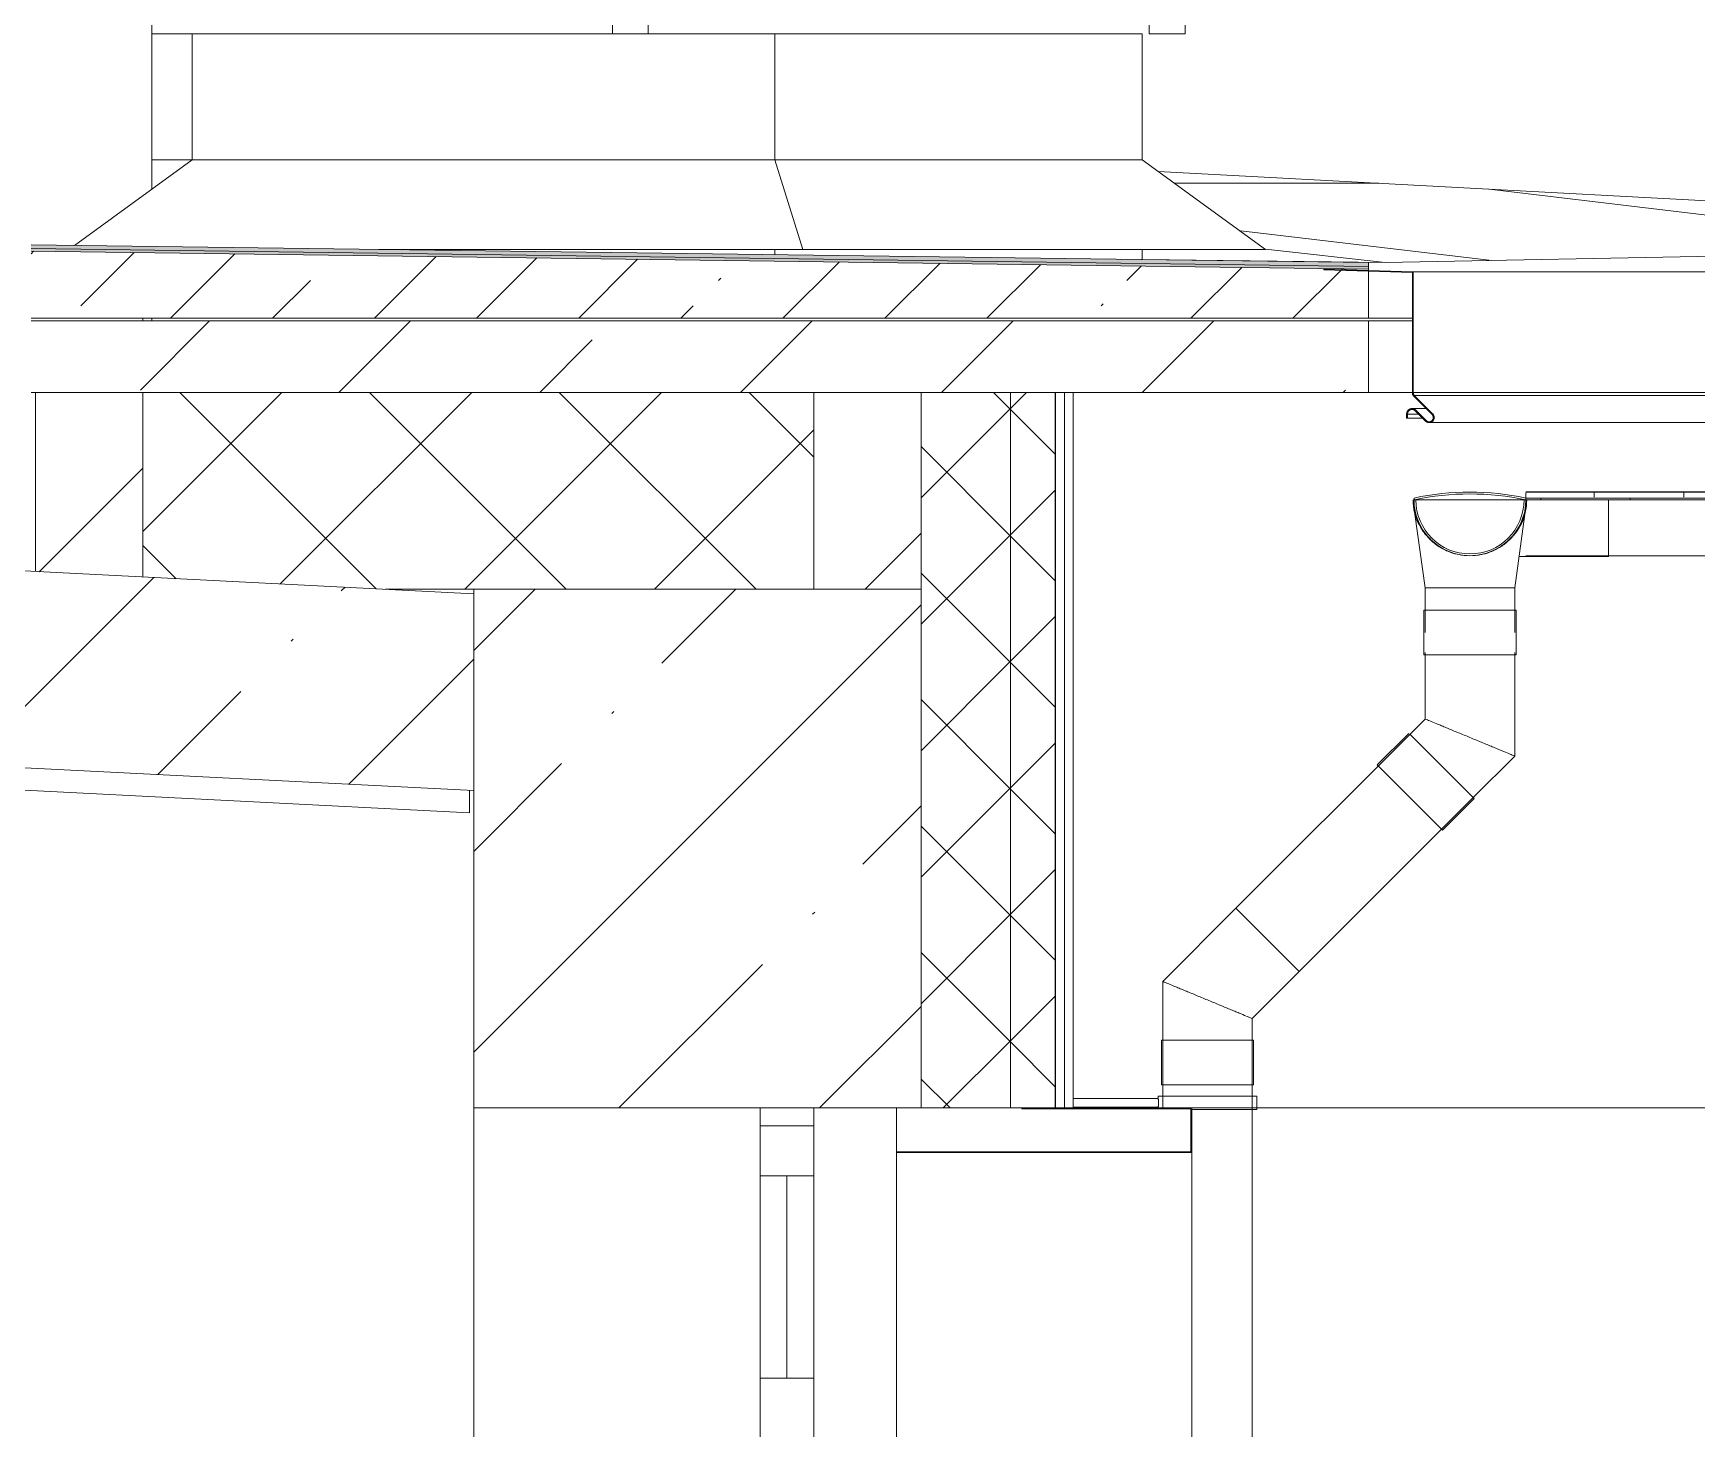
# Model space of a CAD drawing. Header units: millimetres. Extents: x -515342 to 330399, y -224905 to 507333.
# Drawn here: x 257892 to 259752, y 100343 to 101903 of the extents above; entities that cross this region are included whole.
import ezdxf

# ---------------------------------------------------------------- set-up
doc = ezdxf.new("R2010")
doc.units = ezdxf.units.MM
doc.layers.get('0').update_dxf_attribs({"lineweight": 0})
for name, color, linetype, lineweight in [('_ Окна', 7, 'Continuous', 0), ('Витраж', 7, 'Continuous', 0), ('Крыша', 7, 'Continuous', 0), ('Крыша штриховка', 7, 'Continuous', 0), ('Обобщенные модели', 7, 'Continuous', 0), ('Ограждение', 7, 'Continuous', 0), ('Окна', 7, 'Continuous', 0), ('Отметки', 7, 'Continuous', 0), ('Перекрытие', 7, 'Continuous', 0), ('Стены', 7, 'Continuous', 0), ('Стены внутренние', 7, 'Continuous', 0), ('Стены наружные', 7, 'Continuous', 0), ('Стены несущие', 7, 'Continuous', 0), ('Стены отделка', 7, 'Continuous', 0), ('Стены перегородки', 7, 'Continuous', 0), ('Стены штриховка', 7, 'Continuous', 0)]:
    doc.layers.add(name, color=color, linetype=linetype, lineweight=lineweight)
pattern_1 = [(45, (-6322.59, 7579.1), (-70.7107, 70.7107), []), (135, (-6322.59, 7579.1), (-70.7107, -70.7107), [])]
pattern_2 = [(45, (255037.12, 95610.5), (-224.506, 224.506), []), (45, (255261.63, 95610.5), (-224.506, 224.506), [396.875, -79.375, 3.353, -76.022])]
pattern_3 = [(45, (255037.12, 95610.5), (-235.732, 235.732), []), (45, (255194.28, 95610.5), (-235.732, 235.732), [])]

# ---------------------------------------------------------------- blocks, each defined once
blk = doc.blocks.new('Окно_ПВХ_3Створки_1Фрамуга-верх - АР_Окно_ОП_1820_h_х2370_3ст2фр-в E30-10240666-О_АР_П_Разрез 2-2')
at = {"layer": '_ Окна'}
for p, q in [((-2655, 5944), (-2655, 6020)), ((-2655, 6020), (-2595, 6020)), ((-2595, 6020), (-2595, 5944)), ((-2595, 6000), (-2655, 6000)), ((-2595, 5944), (-2655, 5944)), ((-2625, 5944), (-2625, 5718)), ((-2655, 5718), (-2655, 5642)), ((-2595, 5718), (-2655, 5718)), ((-2595, 5642), (-2595, 5718)), ((-2655, 5642), (-2595, 5642)), ((-2625, 5642), (-2625, 4236)), ((-2655, 4160), (-2655, 4236)), ((-2655, 4236), (-2595, 4236)), ((-2595, 4236), (-2595, 4160)), ((-2595, 4180), (-2655, 4180)), ((-2595, 4160), (-2655, 4160))]:
    blk.add_line(p, q, dxfattribs=at)
at = {"layer": 'Окна', "color": 253, "true_color": 0xaaaaaa}
for p, q in [((-2655, 5944), (-2655, 6020)), ((-2655, 6020), (-2595, 6020)), ((-2595, 6020), (-2595, 5944)), ((-2655, 5718), (-2655, 5944)), ((-2595, 5944), (-2595, 5718)), ((-2655, 5642), (-2655, 5718)), ((-2595, 5718), (-2595, 5642)), ((-2655, 5642), (-2655, 4236)), ((-2595, 4236), (-2595, 5642)), ((-2655, 4160), (-2655, 4236)), ((-2595, 4236), (-2595, 4160)), ((-2595, 4160), (-2655, 4160))]:
    blk.add_line(p, q, dxfattribs=at)
blk = doc.blocks.new('Прямоугольный импост - АР_Откос_Металлический_50х330 Коричневый Правый-9899917-О_АР_П_Разрез 2-2')
at = {"layer": 'Витраж', "lineweight": 18}
for p, q in [((-2264.9, 6020), (-2454.9, 6020)), ((-2454.9, 6020), (-2454.9, 6019)), ((-2454.9, 6019), (-2265.9, 6019)), ((-2265.9, 6019), (-2265.9, 5971)), ((-2264.9, 5970), (-2264.9, 6020)), ((-2265.9, 5971), (-2594.9, 5971)), ((-2594.9, 5971), (-2594.9, 5970)), ((-2594.9, 5970), (-2264.9, 5970))]:
    blk.add_line(p, q, dxfattribs=at)
blk = doc.blocks.new('Прямоугольный импост - АР_Откос_Металлический_50х330 Коричневый Левый-9899768-О_АР_П_Разрез 2-2')
at = {"layer": 'Витраж'}
for p, q in [((-2594.9, 6020), (-2594.9, 5971)), ((-2594.9, 5970), (-2594.9, 4210)), ((-2264.9, 4210), (-2264.9, 5970)), ((-2594.9, 4209), (-2594.9, 4160))]:
    blk.add_line(p, q, dxfattribs=at)
blk = doc.blocks.new('ASVP_ОМ_Водосточный желоб - Желоб 125-9912621-О_АР_П_Разрез 2-2')
at = {"layer": 'Обобщенные модели', "lineweight": 18}
for p, q in [((-1922, 13350), (-1924, 13350)), ((-1799, 13350), (-1801, 13350))]:
    blk.add_line(p, q, dxfattribs=at)
for radius, end in [(62.5, 0), (60.5, 360)]:
    blk.add_arc((-1861.5, 13350), radius, 180, end, dxfattribs=at)
blk = doc.blocks.new('ASVP_ОМ_Водосточная воронка_Желоб - Водосточная воронка 125_100-9884792-О_АР_П_Разрез 2-2')
at = {"layer": 'Обобщенные модели'}
for p, q in [((-1923, 13334), (-1911.5, 13251.5)), ((-1800, 13334), (-1811.5, 13251.5)), ((-1911.5, 13251.5), (-1911.5, 13201.5)), ((-1911.5, 13251.5), (-1811.5, 13251.5)), ((-1811.5, 13201.5), (-1811.5, 13251.5)), ((-1913, 13226.5), (-1913, 13176.5)), ((-1913, 13226.5), (-1811.7, 13226.5)), ((-1811.3, 13226.5), (-1810, 13226.5)), ((-1810, 13176.5), (-1810, 13226.5)), ((-1811.7, 13176.5), (-1913, 13176.5)), ((-1810, 13176.5), (-1811.3, 13176.5))]:
    blk.add_line(p, q, dxfattribs=at)
for points, knots in [([(-1875.8, 13289.1), (-1879.3, 13289.9), (-1886.8, 13292.3), (-1895.5, 13297), (-1902.1, 13302), (-1906, 13305.4), (-1908.8, 13308.4), (-1910.8, 13310.7), (-1912.4, 13312.7), (-1913.4, 13314.1), (-1914, 13315), (-1914.5, 13315.6), (-1914.9, 13316.2), (-1915.4, 13317.1), (-1916.4, 13318.6), (-1917.7, 13320.9), (-1918.9, 13323.2), (-1919.6, 13324.7), (-1920, 13325.5), (-1920.2, 13326.1), (-1920.5, 13326.7), (-1920.8, 13327.4), (-1921.3, 13328.7), (-1921.9, 13330.4), (-1922.5, 13332.3), (-1922.9, 13333.4), (-1923, 13334)], [-0.4187142, -0.4187142, -0.4187142, -0.4187142, -0.3571429, -0.2857143, -0.25, -0.2142857, -0.1964286, -0.1785714, -0.1607143, -0.1517857, -0.1473214, -0.1428571, -0.1383929, -0.1339286, -0.125, -0.1071429, -0.0892857, -0.0803571, -0.0758929, -0.0714286, -0.0669643, -0.0625, -0.0535714, -0.0357143, -0.0178571, 0, 0, 0, 0]), ([(-1800, 13334), (-1800.1, 13333.4), (-1800.4, 13332.3), (-1801.1, 13330.4), (-1801.7, 13328.6), (-1802.2, 13327.3), (-1802.6, 13326.6), (-1802.8, 13326), (-1803.1, 13325.4), (-1803.4, 13324.6), (-1804.1, 13323.1), (-1805.3, 13320.8), (-1806.6, 13318.6), (-1807.6, 13317), (-1808.2, 13316.1), (-1808.6, 13315.5), (-1809, 13314.9), (-1809.6, 13314.1), (-1810.7, 13312.6), (-1812.2, 13310.6), (-1814.3, 13308.3), (-1817.1, 13305.3), (-1820.9, 13301.9), (-1827.6, 13297), (-1836.3, 13292.3), (-1843.7, 13289.9), (-1847.2, 13289.1)], [-1, -1, -1, -1, -0.9821429, -0.9642857, -0.9464286, -0.9375, -0.9330357, -0.9285714, -0.9241071, -0.9196429, -0.9107143, -0.8928571, -0.875, -0.8660714, -0.8616071, -0.8571429, -0.8526786, -0.8482143, -0.8392857, -0.8214286, -0.8035714, -0.7857143, -0.75, -0.7142857, -0.6428571, -0.5819779, -0.5819779, -0.5819779, -0.5819779]), ([(-1847.6, 13289.1), (-1848, 13289), (-1856.7, 13287.1), (-1865.8, 13287.1), (-1874.1, 13288.8)], [-0.5797766, -0.5797766, -0.5797766, -0.5797766, -0.5714286, -0.4285714, -0.4285714, -0.4285714, -0.4285714])]:
    blk.add_open_spline(points, degree=3, knots=knots, dxfattribs=at)
blk = doc.blocks.new('ASVP_ОМ_Водосточная труба_Колено 135 - Колено 135-9882107-О_АР_П_Разрез 2-2')
at = {"layer": 'Обобщенные модели'}
for p, q in [((-2123.1, 12893.3), (-2204.9, 12811.5)), ((-2123.1, 12893.3), (-2087.8, 12857.9)), ((-2087.8, 12857.9), (-2052.4, 12822.6)), ((-2104.9, 12770), (-2052.4, 12822.6)), ((-2204.9, 12811.5), (-2204.9, 12745.8)), ((-2104.9, 12745.8), (-2104.9, 12770)), ((-2206.4, 12745.8), (-2206.4, 12695.8)), ((-2206.4, 12745.8), (-2103.4, 12745.8)), ((-2103.4, 12695.8), (-2103.4, 12745.8)), ((-2105.2, 12695.8), (-2206.4, 12695.8)), ((-2103.4, 12695.8), (-2104.7, 12695.8))]:
    blk.add_line(p, q, dxfattribs=at)
for points, knots in [([(-2204.9, 12811.5), (-2204.9, 12811.5), (-2203.8, 12811), (-2198.7, 12808.9), (-2192, 12806.1), (-2185.5, 12803.4), (-2178.2, 12800.4), (-2168, 12796.2), (-2159.3, 12792.5), (-2154.9, 12790.8)], [0.5, 0.5, 0.5, 0.5, 0.5833333, 0.6666667, 0.75, 0.7916667, 0.8333333, 0.9166667, 1, 1, 1, 1]), ([(-2154.9, 12790.8), (-2150.5, 12789), (-2141.9, 12785.3), (-2131.7, 12781.1), (-2124.4, 12778.1), (-2117.8, 12775.4), (-2111.1, 12772.6), (-2106.1, 12770.5), (-2104.9, 12770), (-2104.9, 12770)], [0, 0, 0, 0, 0.0833333, 0.1666667, 0.2083333, 0.25, 0.3333333, 0.4166667, 0.5, 0.5, 0.5, 0.5])]:
    blk.add_open_spline(points, degree=3, knots=knots, dxfattribs=at)
blk = doc.blocks.new('ASVP_ОМ_Водосточная труба - Трубы 100-9884793-О_АР_П_Разрез 2-2')
at = {"layer": 'Обобщенные модели'}
for p, q in [((-1928.7, 13087.7), (-2123.1, 12893.3)), ((-2052.4, 12822.6), (-1858, 13017)), ((-2087.8, 12857.9), (-2123.1, 12893.3)), ((-2052.4, 12822.6), (-2087.8, 12857.9))]:
    blk.add_line(p, q, dxfattribs=at)
blk = doc.blocks.new('ASVP_ОМ_Водосточная труба_Колено 135 - Колено 135-9883028-О_АР_П_Разрез 2-2')
at = {"layer": 'Обобщенные модели'}
for p, q in [((-1911.5, 13179.2), (-1911.5, 13104.9)), ((-1811.5, 13063.5), (-1811.5, 13179.2)), ((-1911.5, 13104.9), (-1928.7, 13087.7)), ((-1929.7, 13088.8), (-1965.1, 13053.5)), ((-1928.5, 13087.6), (-1856.9, 13016)), ((-1892.2, 12980.6), (-1965.1, 13053.5)), ((-1858, 13017), (-1811.5, 13063.5)), ((-1892.2, 12980.6), (-1856.9, 13016))]:
    blk.add_line(p, q, dxfattribs=at)
for points, knots in [([(-1911.5, 13104.9), (-1911.5, 13104.9), (-1910.3, 13104.4), (-1905.3, 13102.4), (-1898.6, 13099.6), (-1892, 13096.9), (-1884.7, 13093.8), (-1874.6, 13089.6), (-1865.9, 13086.1), (-1861.5, 13084.2)], [0.5, 0.5, 0.5, 0.5, 0.5833333, 0.6666667, 0.75, 0.7916667, 0.8333333, 0.9166667, 1, 1, 1, 1]), ([(-1861.5, 13084.2), (-1857.1, 13082.4), (-1848.4, 13078.8), (-1838.2, 13074.6), (-1831, 13071.6), (-1824.4, 13068.8), (-1817.7, 13066.1), (-1812.6, 13064), (-1811.5, 13063.5), (-1811.5, 13063.5)], [0, 0, 0, 0, 0.0833333, 0.1666667, 0.2083333, 0.25, 0.3333333, 0.4166667, 0.5, 0.5, 0.5, 0.5])]:
    blk.add_open_spline(points, degree=3, knots=knots, dxfattribs=at)
blk = doc.blocks.new('ASVP_ОМ_Водосточная труба_На стене - Труба 100-9884750-О_АР_П_Разрез 2-2')
at = {"layer": 'Обобщенные модели'}
for p, q in [((-2204.9, 12745.7), (-2204.9, 12670)), ((-2104.9, 4430), (-2104.9, 12745.7))]:
    blk.add_line(p, q, dxfattribs=at)
blk = doc.blocks.new('Влж_Водосточная труба_Хомут - Хомут-V220-О_АР_П_Разрез 2-2')
at = {"layer": 'Обобщенные модели'}
for p, q in [((-2209.9, 12683.2), (-2209.9, 12680.7)), ((-2209.9, 12683.2), (-2154.9, 12683.2)), ((-2154.9, 12683.2), (-2099.9, 12683.2)), ((-2099.9, 12668.2), (-2099.9, 12683.2)), ((-2209.9, 12680.7), (-2304.9, 12680.7)), ((-2304.9, 12670.7), (-2209.9, 12670.7)), ((-2154.9, 12668.2), (-2172.6, 12668.2)), ((-2099.9, 12668.2), (-2154.9, 12668.2))]:
    blk.add_line(p, q, dxfattribs=at)
blk.add_open_spline([(-2209.9, 12680.7), (-2209.9, 12680.7), (-2209.9, 12680.7), (-2209.9, 12680.7)], degree=3, dxfattribs=at)
for points, knots in [([(-2209.9, 12680.7), (-2209.9, 12680.7), (-2209.9, 12680.7), (-2209.9, 12680.7), (-2209.9, 12680.5), (-2209.9, 12680.2), (-2209.8, 12679.6), (-2209.8, 12678.8), (-2209.7, 12677.5), (-2209.7, 12676.5), (-2209.7, 12675.7)], [0.5000435, 0.5000435, 0.5000435, 0.5000435, 0.5138889, 0.5486111, 0.5833333, 0.6527778, 0.7222222, 0.7916667, 0.8611111, 1, 1, 1, 1]), ([(-2209.7, 12675.7), (-2209.7, 12675.4), (-2209.7, 12674.8), (-2209.7, 12674), (-2209.8, 12673.2), (-2209.8, 12672.5), (-2209.8, 12671.9), (-2209.9, 12671.4), (-2209.9, 12671), (-2209.9, 12670.8), (-2209.9, 12670.7), (-2209.9, 12670.7)], [0, 0, 0, 0, 0.0555556, 0.1111111, 0.1666667, 0.2222222, 0.2777778, 0.3333333, 0.3888889, 0.4444444, 0.4999565, 0.4999565, 0.4999565, 0.4999565]), ([(-2209.9, 12670.7), (-2209.9, 12670.7), (-2209.9, 12670.7), (-2209.9, 12670.8), (-2209.9, 12670.8)], [0.49995738, 0.49995738, 0.49995738, 0.49995738, 0.51388889, 0.54861111, 0.54861111, 0.54861111, 0.54861111])]:
    blk.add_open_spline(points, degree=3, knots=knots, dxfattribs=at)
blk = doc.blocks.new('Влж_Решетка для желоба - Решетка 125-9912624-О_АР_П_Разрез 2-2')
at = {"layer": 'Обобщенные модели', "lineweight": 18}
for p, q in [((-1924, 13352), (-1924, 13350)), ((-1799, 13350), (-1799, 13352))]:
    blk.add_line(p, q, dxfattribs=at)
for centre in [(-1861.5, 13058.6), (-1861.5, 13056.6)]:
    blk.add_arc(centre, 300, 77.9753, 102.0247, dxfattribs=at)
blk = doc.blocks.new('ASVP_ОМ_Водосточный желоб - Желоб 125-9912726-О_АР_П_Разрез 2-2')
at = {"layer": 'Обобщенные модели'}
for p, q in [((702.5, 13350), (-1706.5, 13350)), ((-1799, 13287.5), (795, 13287.5))]:
    blk.add_line(p, q, dxfattribs=at)
blk = doc.blocks.new('FP_232-О_АР_П_Разрез 2-2')
at = {"layer": 'Обобщенные модели'}
for p, q in [((-1799, 13359.1), (795, 13359.1)), ((795, 13358.6), (-1799, 13358.6)), ((-1722.6, 13353.1), (-1722.6, 13359)), ((-1622.6, 13353.1), (-1622.6, 13359))]:
    blk.add_line(p, q, dxfattribs=at)
blk = doc.blocks.new('Влж_Решетка для желоба - Решетка 125-9912729-О_АР_П_Разрез 2-2')
at = {"layer": 'Обобщенные модели'}
h = blk.add_hatch(dxfattribs=at)
h.set_pattern_fill('FP_43', color=256, style=0, pattern_type=2)
h.set_pattern_definition([(0, (-6322.59, 7579.1), (0, 100), []), (90, (-6322.59, 7579.1), (-100, 6e-15), [])])
h.paths.add_polyline_path([(758.9, 13350), (795, 13350), (795, 13352), (-1799, 13352), (-1798, 13350), (702.5, 13350)])
for p, q in [((-1799, 13352), (-1799, 13357.8)), ((-1799, 13352), (795, 13352)), ((-1706.5, 13350), (702.5, 13350))]:
    blk.add_line(p, q, dxfattribs=at)
blk.add_blockref('FP_232-О_АР_П_Разрез 2-2', (0, 0), dxfattribs=at)
blk = doc.blocks.new('Влж_Детали для желоба - Угол 90гр 125-9912730-О_АР_П_Разрез 2-2')
at = {"layer": 'Обобщенные модели'}
for p, q in [((-1924, 13350), (-1925, 13350)), ((-1801, 13350), (-1922, 13350)), ((-1798, 13350), (-1799, 13350)), ((-1798, 13350), (-1706.5, 13350)), ((-1706.5, 13350), (-1706.5, 13286.5)), ((-1806.6, 13286.5), (-1706.5, 13286.5))]:
    blk.add_line(p, q, dxfattribs=at)
for radius, start, end in [(63.5, 180, 205.837), (62.5, 180, 203.3998), (63.5, 334.1394, 0), (62.5, 336.6002, 360), (62.5, 207.0478, 229.5604), (62.5, 310.4396, 332.9522), (62.5, 233.6031, 239.2961), (62.5, 241.1508, 252.7389), (62.5, 287.26, 298.8554), (62.5, 300.6819, 306.3969), (62.5, 258.7366, 269.9575), (62.5, 270, 281.2634)]:
    blk.add_arc((-1861.5, 13350), radius, start, end, dxfattribs=at)
blk = doc.blocks.new('СД_Люблино_Фасады_rvt-2-О_АР_П_Разрез 2-2')
at = {"layer": 'Стены внутренние'}
h = blk.add_hatch(dxfattribs=at)
h.set_pattern_fill('FP_37', color=256, style=0, pattern_type=2)
h.set_pattern_definition([(45, (-6322.6, 7579.1), (-224.506, 224.506), []), (45, (-6098.08, 7579.1), (-224.506, 224.506), [396.875, -79.375, 3.353, -76.022])])
h.paths.add_polyline_path([(-2883.4, 3300), (-2475, 3300), (-2475, 4160), (-2975, 4160), (-2975, 3300)])
h.paths.add_polyline_path([(-2975, 6020), (-2475, 6020), (-2475, 7510), (-2975, 7510), (-2975, 6066.3)])
h.paths.add_polyline_path([(-2883.4, 9370), (-2475, 9370), (-2475, 10810), (-2975, 10810), (-2975, 9370)])
h.paths.add_polyline_path([(-2975, 12670), (-2475, 12670), (-2475, 13250), (-2975, 13250), (-2975, 12698.1)])
at = {"layer": 'Стены наружные'}
h = blk.add_hatch(dxfattribs=at)
h.set_pattern_fill('FP_39', color=256, style=0, pattern_type=2)
h.set_pattern_definition(pattern_1)
h.paths.add_polyline_path([(-2375, 4100), (-2375, 4160), (-2475, 4160), (-2475, 4100), (-2454.9, 4100)])
h.paths.add_polyline_path([(-2475, 6020), (-2375, 6020), (-2375, 7510), (-2475, 7510), (-2475, 6066.3)])
h.paths.add_polyline_path([(-2475, 9370), (-2375, 9370), (-2375, 10810), (-2475, 10810), (-2475, 9382.2)])
h.paths.add_polyline_path([(-2375, 12670), (-2375, 13470), (-2475, 13470), (-2475, 12670), (-2454.9, 12670)])
h = blk.add_hatch(dxfattribs=at)
h.set_pattern_fill('FP_39', color=256, style=0, pattern_type=2)
h.set_pattern_definition(pattern_1)
h.paths.add_polyline_path([(-2347.8, 4100), (-2325, 4100), (-2325, 4160), (-2375, 4160), (-2375, 4100)])
h.paths.add_polyline_path([(-2375, 6020), (-2325, 6020), (-2325, 7510), (-2375, 7510), (-2375, 6066.3)])
h.paths.add_polyline_path([(-2375, 9370), (-2325, 9370), (-2325, 10810), (-2375, 10810), (-2375, 9382.2)])
h.paths.add_polyline_path([(-2347.8, 12670), (-2325, 12670), (-2325, 13470), (-2375, 13470), (-2375, 12670)])
at = {"layer": 'Стены внутренние'}
blk.add_line((-2975, 10810), (-2975, 12670), dxfattribs=at)
at = {"layer": 'Стены несущие'}
for p, q in [((-2975, 13250), (-2975, 12670)), ((-2475, 13250), (-2975, 13250)), ((-2475, 12670), (-2475, 13250)), ((-2475, 13250), (-2475, 12670)), ((-2975, 12670), (-2655, 12670)), ((-2595, 12670), (-2475, 12670))]:
    blk.add_line(p, q, dxfattribs=at)
at = {"layer": 'Стены отделка', "lineweight": 9}
for p, q in [((-2475, 13470), (-2475, 13250)), ((-2375, 13470), (-2475, 13470)), ((-2325, 13470), (-2375, 13470)), ((-2325, 12670), (-2325, 13470)), ((-2324.9, 13470), (-2324.9, 12670)), ((-2314.9, 13470), (-2324.9, 13470)), ((-2304.9, 13470), (-2314.9, 13470)), ((-2304.9, 12670), (-2304.9, 13470)), ((-2475, 12670), (-2375, 12670)), ((-2375, 12670), (-2325, 12670)), ((-2324.9, 12670), (-2314.9, 12670)), ((-2314.9, 12670), (-2304.9, 12670))]:
    blk.add_line(p, q, dxfattribs=at)
at = {"layer": 'Стены штриховка'}
for p, q in [((-2375, 13470), (-2375, 12670)), ((-2314.9, 13470), (-2314.9, 12670))]:
    blk.add_line(p, q, dxfattribs=at)
at = {"layer": 'Витраж', "lineweight": 9}
for name in ['Прямоугольный импост - АР_Откос_Металлический_50х330 Коричневый Правый-9899917-О_АР_П_Разрез 2-2', 'Прямоугольный импост - АР_Откос_Металлический_50х330 Коричневый Левый-9899768-О_АР_П_Разрез 2-2']:
    blk.add_blockref(name, (92.5, 6650), dxfattribs=at)
at = {"layer": 'Обобщенные модели', "lineweight": 9}
for name in ['Влж_Решетка для желоба - Решетка 125-9912624-О_АР_П_Разрез 2-2', 'Влж_Решетка для желоба - Решетка 125-9912729-О_АР_П_Разрез 2-2', 'Влж_Детали для желоба - Угол 90гр 125-9912730-О_АР_П_Разрез 2-2', 'ASVP_ОМ_Водосточный желоб - Желоб 125-9912621-О_АР_П_Разрез 2-2', 'ASVP_ОМ_Водосточная воронка_Желоб - Водосточная воронка 125_100-9884792-О_АР_П_Разрез 2-2', 'ASVP_ОМ_Водосточный желоб - Желоб 125-9912726-О_АР_П_Разрез 2-2', 'ASVP_ОМ_Водосточная труба_Колено 135 - Колено 135-9883028-О_АР_П_Разрез 2-2', 'ASVP_ОМ_Водосточная труба - Трубы 100-9884793-О_АР_П_Разрез 2-2', 'ASVP_ОМ_Водосточная труба_Колено 135 - Колено 135-9882107-О_АР_П_Разрез 2-2', 'ASVP_ОМ_Водосточная труба_На стене - Труба 100-9884750-О_АР_П_Разрез 2-2', 'Влж_Водосточная труба_Хомут - Хомут-V220-О_АР_П_Разрез 2-2']:
    blk.add_blockref(name, (0, 0), dxfattribs=at)
at = {"layer": 'Окна', "lineweight": 9}
blk.add_blockref('Окно_ПВХ_3Створки_1Фрамуга-верх - АР_Окно_ОП_1820_h_х2370_3ст2фр-в E30-10240666-О_АР_П_Разрез 2-2', (0, 6650), dxfattribs=at)
blk = doc.blocks.new('Ограждение - Ограждение-9809147-О_АР_П_Разрез 2-2')
at = {"layer": 'Ограждение'}
h = blk.add_hatch(dxfattribs=at)
h.set_pattern_fill('FP_40', color=256, style=0, pattern_type=2)
h.set_pattern_definition([(45, (-6322.59, 7579.1), (-106.066, 106.066), [])])
h.paths.add_polyline_path([(-1905.8, 13436.6), (-1903.9, 13438.8), (-1910.6, 13438.8)])
h.paths.add_polyline_path([(-1911.3, 13438.1), (-1910.6, 13438.8), (-1922, 13450.2), (-1922.7, 13449.5), (-1919.3, 13446)])
h.paths.add_polyline_path([(-1903.9, 13438.8), (-1901.7, 13440.6), (-1903.9, 13445.5)])
h.paths.add_polyline_path([(-1903.9, 13445.5), (-1903.2, 13446.2), (-1919.3, 13460.8)])
h.paths.add_polyline_path([(-1925.9, 13470), (-1924.9, 13470), (-1924.9, 13605), (-1925.9, 13604), (-1925.9, 13527.1)])
at = {"layer": 'Ограждение', "lineweight": 18}
for p, q in [((-1924.9, 13605), (-2024.9, 13608)), ((-2024.9, 13608), (-2024.9, 13607)), ((-2024.9, 13607), (-1925.9, 13604)), ((-1925.9, 13604), (-1925.9, 13470)), ((-1924.9, 13470), (-1924.9, 13605)), ((-1924.5, 13466.1), (-1903.9, 13445.5)), ((-1903.2, 13446.2), (-1923.8, 13466.7)), ((-1932.3, 13445.9), (-1932.3, 13441.3)), ((-1931.3, 13441.3), (-1931.3, 13445.9)), ((-1922.7, 13449.5), (-1911.3, 13438.1)), ((-1910.6, 13438.8), (-1922, 13450.2)), ((-1932.3, 13441.3), (-1931.3, 13441.3))]:
    blk.add_line(p, q, dxfattribs=at)
at = {"layer": 'Ограждение'}
for p, q in [((855, 13605), (-1924.9, 13605)), ((855, 13470), (-1924.9, 13470)), ((-1923.8, 13466.7), (856.2, 13466.7)), ((-1931.3, 13441.3), (-1931.3, 13445.9)), ((-1919.3, 13445.9), (-1931.3, 13445.9)), ((-1910.4, 13452), (-1926.3, 13452)), ((-1914.5, 13441.3), (-1931.3, 13441.3)), ((-1907.2, 13436.4), (872.7, 13436.4))]:
    blk.add_line(p, q, dxfattribs=at)
at = {"layer": 'Ограждение', "lineweight": 18}
for centre, radius, start, end in [((-1919.8, 13470), 6.19, 180.4433, 219.979), ((-1919.8, 13470), 5.19, 180.4841, 219.5159), ((-1926.3, 13446), 6, 45, 180.9129), ((-1926.3, 13446), 5, 45, 181), ((-1907.2, 13442.1), 5.73, 225, 45), ((-1907.2, 13442.1), 4.73, 225, 45)]:
    blk.add_arc(centre, radius, start, end, dxfattribs=at)
at = {"layer": 'Ограждение'}
for points in [[(-1925.9, 13470), (-1925.9, 13469.5), (-1925.8, 13468.6), (-1925.3, 13467.2), (-1924.8, 13466.4), (-1924.5, 13466.1)], [(-1923.8, 13466.7), (-1924, 13467), (-1924.4, 13467.7), (-1924.8, 13468.8), (-1924.9, 13469.6), (-1924.9, 13470)], [(-1931.3, 13445.9), (-1931.3, 13446.3), (-1931.2, 13446.7), (-1931.1, 13447.1)], [(-1928.2, 13450.6), (-1928, 13450.7), (-1927.7, 13450.8), (-1927.3, 13450.9), (-1927.1, 13450.9)], [(-1903.1, 13444.5), (-1902.9, 13444.1), (-1902.8, 13443.7), (-1902.7, 13443.4)]]:
    blk.add_open_spline(points, degree=3, dxfattribs=at)
for points, knots in [([(-1922, 13450.2), (-1922.4, 13450.6), (-1922.9, 13451), (-1923.8, 13451.4), (-1924.4, 13451.7), (-1925.1, 13451.9), (-1925.8, 13452), (-1926.5, 13452), (-1927.2, 13451.9), (-1927.9, 13451.8), (-1928.6, 13451.5), (-1929.3, 13451.2), (-1929.8, 13450.8), (-1930.4, 13450.4), (-1930.9, 13449.8), (-1931.3, 13449.3), (-1931.8, 13448.4), (-1932.2, 13447.3), (-1932.3, 13446.4), (-1932.3, 13445.9)], [0, 0, 0, 0, 0.1, 0.15, 0.2, 0.25, 0.3, 0.35, 0.4, 0.45, 0.5, 0.55, 0.6, 0.65, 0.7, 0.75, 0.8, 0.9, 1, 1, 1, 1]), ([(-1911.3, 13438.1), (-1910.9, 13437.7), (-1910.3, 13437.3), (-1909.6, 13436.9), (-1909.1, 13436.7), (-1908.7, 13436.6), (-1908.4, 13436.5), (-1908, 13436.4), (-1907.6, 13436.4), (-1907.2, 13436.4), (-1906.9, 13436.4), (-1906.5, 13436.4), (-1906.1, 13436.5), (-1905.8, 13436.6), (-1905.4, 13436.7), (-1905, 13436.8), (-1904.7, 13437), (-1904.4, 13437.2), (-1904.1, 13437.4), (-1903.6, 13437.7), (-1903.3, 13438), (-1902.9, 13438.3), (-1902.6, 13438.7), (-1902.3, 13439.3), (-1901.9, 13439.9), (-1901.6, 13440.9), (-1901.4, 13442.1), (-1901.6, 13443.6), (-1902.2, 13445), (-1902.8, 13445.8), (-1903.2, 13446.2)], [0, 0, 0, 0, 0.083333, 0.125, 0.145833, 0.166667, 0.1875, 0.208333, 0.229167, 0.25, 0.270833, 0.291667, 0.3125, 0.333333, 0.354167, 0.375, 0.395833, 0.416667, 0.4375, 0.458333, 0.5, 0.520833, 0.541667, 0.583333, 0.625, 0.666667, 0.75, 0.833333, 0.916667, 1, 1, 1, 1]), ([(-1908.5, 13437.6), (-1908.6, 13437.6), (-1908.8, 13437.6), (-1909.1, 13437.8), (-1909.4, 13437.9), (-1909.6, 13438)], [0.83333333, 0.83333333, 0.83333333, 0.83333333, 0.85416667, 0.875, 0.91666667, 0.91666667, 0.91666667, 0.91666667])]:
    blk.add_open_spline(points, degree=3, knots=knots, dxfattribs=at)
blk = doc.blocks.new('Прямоугольный импост - АР_Импост_40х40 _поручень ограждения на кровле_-10059255-О_АР_П_Разрез 2-2')
at = {"layer": 'Витраж'}
for p, q in [((-1320, 14051), (-1280, 14051)), ((-1320, 14051), (-1320, 13871)), ((-1280, 13871), (-1280, 14051)), ((-1280, 13871), (-1320, 13871))]:
    blk.add_line(p, q, dxfattribs=at)
blk = doc.blocks.new('Прямоугольный импост - АР_Импост_40х40 _поручень ограждения на кровле_-10061124-О_АР_П_Разрез 2-2')
at = {"layer": 'Витраж'}
for p, q in [((-2820, 14051), (-2820, 13871)), ((-2780, 14051), (-2780, 13871)), ((-2780, 13871), (-2820, 13871))]:
    blk.add_line(p, q, dxfattribs=at)

msp = doc.modelspace()

# ---------------------------------------------------------------- hatches: boundary and pattern name
at = {"layer": 'Крыша'}
for points in [[(259384.7706, 101642.3925), (259384.7706, 101646.5929), (257889.7706, 101666.5929), (257889.7706, 101662.3925), (259333.3156, 101643.0809)], [(259384.7706, 101639.3922), (259384.7706, 101642.3925), (257889.7706, 101662.3925), (257889.7706, 101659.3922), (259333.3156, 101640.0806)]]:
    msp.add_hatch(color=256, dxfattribs=at).paths.add_polyline_path(points)
h = msp.add_hatch(dxfattribs=at)
h.set_pattern_fill('FP_48', color=256, style=0, pattern_type=2)
h.set_pattern_definition([(45, (255037.12, 95610.5), (-114.0493, 114.0493), []), (45, (255151.17, 95610.5), (-114.0493, 114.0493), [201.613, -40.323, 3.353, -36.97])])
h.paths.add_polyline_path([(259333.3156, 101584.3929), (259384.7706, 101584.3929), (259384.7706, 101639.3922), (257889.7706, 101659.3922), (257889.7706, 101584.3929), (259226.1889, 101584.3929)])
h = msp.add_hatch(dxfattribs=at)
h.set_pattern_fill('FP_37', color=256, style=0, pattern_type=2)
h.set_pattern_definition(pattern_2)
h.paths.add_polyline_path([(258384.7706, 101056.3929), (258384.7706, 101276.3929), (252354.7107, 101581.3929), (252354.7107, 101361.3929), (258369.1755, 101057.1817)])
at = {"layer": 'Крыша штриховка'}
h = msp.add_hatch(dxfattribs=at)
h.set_pattern_fill('FP_14', color=256, style=0, pattern_type=2)
h.set_pattern_definition([(0, (261434.9, 102530.5), (-6695.03, 797.61), []), (173.206, (261434.9, 102530.5), (-666.7881, 0.001), [])])
h.paths.add_polyline_path([(259403.2681, 101646.5929), (260521.0082, 101668.0953), (260529.8902, 101674.3759), (259149.6104, 101748.5552), (259271.2477, 101661.3929), (259384.7706, 101648.6665)])
at = {"layer": 'Перекрытие'}
h = msp.add_hatch(dxfattribs=at)
h.set_pattern_fill('FP_37', color=256, style=0, pattern_type=2)
h.set_pattern_definition(pattern_2)
h.paths.add_polyline_path([(244954.7107, 101501.3929), (246419.7549, 101501.3929), (246419.7549, 101581.3929), (244954.7107, 101581.3929), (244954.7107, 101558.4633)])
h.paths.add_polyline_path([(259384.7706, 101501.3929), (259384.7706, 101581.3929), (257889.7706, 101581.3929), (257889.7706, 101501.3929), (259333.3156, 101501.3929)])
at = {"layer": 'Стены внутренние'}
h = msp.add_hatch(dxfattribs=at)
h.set_pattern_fill('FP_45', color=256, style=0, pattern_type=2)
h.set_pattern_definition(pattern_3)
h.paths.add_polyline_path([(258014.7706, 101295.1075), (258014.7706, 101501.3929), (257894.7706, 101501.3929), (257894.7706, 101301.177), (257940.6688, 101298.8555)])
h = msp.add_hatch(dxfattribs=at)
h.set_pattern_fill('FP_41', color=256, style=0, pattern_type=2)
h.set_pattern_definition([(45, (255037.12, 95610.5), (-106.066, 106.066), []), (135, (255037.12, 95610.5), (-106.066, -106.066), [])])
h.paths.add_polyline_path([(258583.4288, 101281.3929), (258764.7706, 101281.3929), (258764.7706, 101501.3929), (258014.7706, 101501.3929), (258014.7706, 101295.1075), (258285.9172, 101281.3929)])
h = msp.add_hatch(dxfattribs=at)
h.set_pattern_fill('FP_45', color=256, style=0, pattern_type=2)
h.set_pattern_definition(pattern_3)
h.paths.add_polyline_path([(258764.7706, 101281.3929), (258884.7706, 101281.3929), (258884.7706, 101501.3929), (258764.7706, 101501.3929), (258764.7706, 101466.3545)])

# ---------------------------------------------------------------- linework, layer by layer
at = {"layer": 'Крыша'}
for p, q in [((259149.6104, 101748.5552), (260529.8902, 101674.3759)), ((259384.7706, 101646.5929), (257889.7706, 101666.5929)), ((259384.7706, 101642.3925), (257889.7706, 101662.3925)), ((259384.7706, 101639.3922), (257889.7706, 101659.3922)), ((259269.5752, 101661.5804), (259403.2681, 101646.5929)), ((260674.7107, 101671.0521), (259403.2681, 101646.5929)), ((259403.2681, 101646.5929), (259131.9034, 101650.1788)), ((259384.7706, 101639.3922), (259384.7706, 101646.5929)), ((259384.7706, 101584.3929), (259384.7706, 101639.3922)), ((258384.7706, 101276.3929), (252354.7107, 101581.3929)), ((257889.7706, 101584.3929), (259384.7706, 101584.3929)), ((259433.7706, 101584.3929), (259384.7706, 101584.3929)), ((252354.7107, 101361.3929), (258384.7706, 101056.3929)), ((252354.7107, 101336.3929), (258379.7706, 101031.3929)), ((258384.7706, 101056.3929), (258384.7706, 101276.3929)), ((258379.7706, 101056.6458), (258379.7706, 101031.3929))]:
    msp.add_line(p, q, dxfattribs=at)
at = {"layer": 'Отметки'}
for p, q in [((258545.9305, 100701.3929), (258715.2023, 100701.3929)), ((258715.2023, 100701.3929), (262189.8119, 100701.3929))]:
    msp.add_line(p, q, dxfattribs=at)
at = {"layer": 'Перекрытие'}
for p, q in [((259384.7706, 101581.3929), (257889.7706, 101581.3929)), ((259384.7706, 101501.3929), (259384.7706, 101581.3929)), ((259384.7706, 101581.3929), (259433.7706, 101581.3929)), ((257889.7706, 101501.3929), (259384.7706, 101501.3929)), ((259433.7706, 101501.3929), (259384.7706, 101501.3929))]:
    msp.add_line(p, q, dxfattribs=at)
at = {"layer": 'Стены'}
for p, q in [((257938.1873, 101665.9452), (258069.8388, 101761.3929)), ((259131.9034, 101761.3929), (258024.7706, 101761.3929)), ((258721.0988, 101761.3929), (258752.3268, 101661.3929)), ((259131.9034, 101761.3929), (259269.8338, 101661.3929)), ((258278.4706, 101661.3929), (259269.8338, 101661.3929))]:
    msp.add_line(p, q, dxfattribs=at)
at = {"layer": 'Стены наружные'}
for p, q in [((258024.7706, 102231.3929), (258024.7706, 101728.7183)), ((258539.7107, 101902.5929), (258024.7706, 101902.5929)), ((258069.8388, 101902.5929), (258069.8388, 101761.3929)), ((259131.9034, 101902.5929), (258579.7107, 101902.5929)), ((258721.0988, 101761.3929), (258721.0988, 101902.5929)), ((259131.9034, 101761.3929), (259131.9034, 101902.5929)), ((258721.0988, 101655.4714), (258721.0988, 101661.3929)), ((259131.9034, 101650.572), (259131.9034, 101661.3929)), ((258014.7706, 101581.3929), (258014.7706, 101584.3929)), ((258024.7706, 101584.3929), (258024.7706, 101581.3929))]:
    msp.add_line(p, q, dxfattribs=at)
at = {"layer": 'Стены отделка'}
msp.add_line((258285.9172, 101281.3929), (258764.7706, 101281.3929), dxfattribs=at)
at = {"layer": 'Стены перегородки'}
for p, q in [((257894.7706, 101501.3929), (257894.7706, 101301.177)), ((258014.7706, 101295.1075), (258014.7706, 101501.3929)), ((258764.7706, 101281.3929), (258764.7706, 101501.3929)), ((258884.7706, 101281.3929), (258884.7706, 101501.3929)), ((258764.7706, 101281.3929), (258884.7706, 101281.3929))]:
    msp.add_line(p, q, dxfattribs=at)

# ---------------------------------------------------------------- block references
msp.add_blockref('СД_Люблино_Фасады_rvt-2-О_АР_П_Разрез 2-2', (261359.7107, 88031.3929))
at = {"layer": 'Витраж'}
for name, p in [('Прямоугольный импост - АР_Импост_40х40 _поручень ограждения на кровле_-10061124-О_АР_П_Разрез 2-2', (261359.7107, 88031.3929)), ('Прямоугольный импост - АР_Импост_40х40 _поручень ограждения на кровле_-10059255-О_АР_П_Разрез 2-2', (260459.7107, 88031.3929))]:
    msp.add_blockref(name, p, dxfattribs=at)
at = {"layer": 'Ограждение'}
msp.add_blockref('Ограждение - Ограждение-9809147-О_АР_П_Разрез 2-2', (261359.7107, 88031.3929), dxfattribs=at)

doc.saveas('drawing.dxf')
